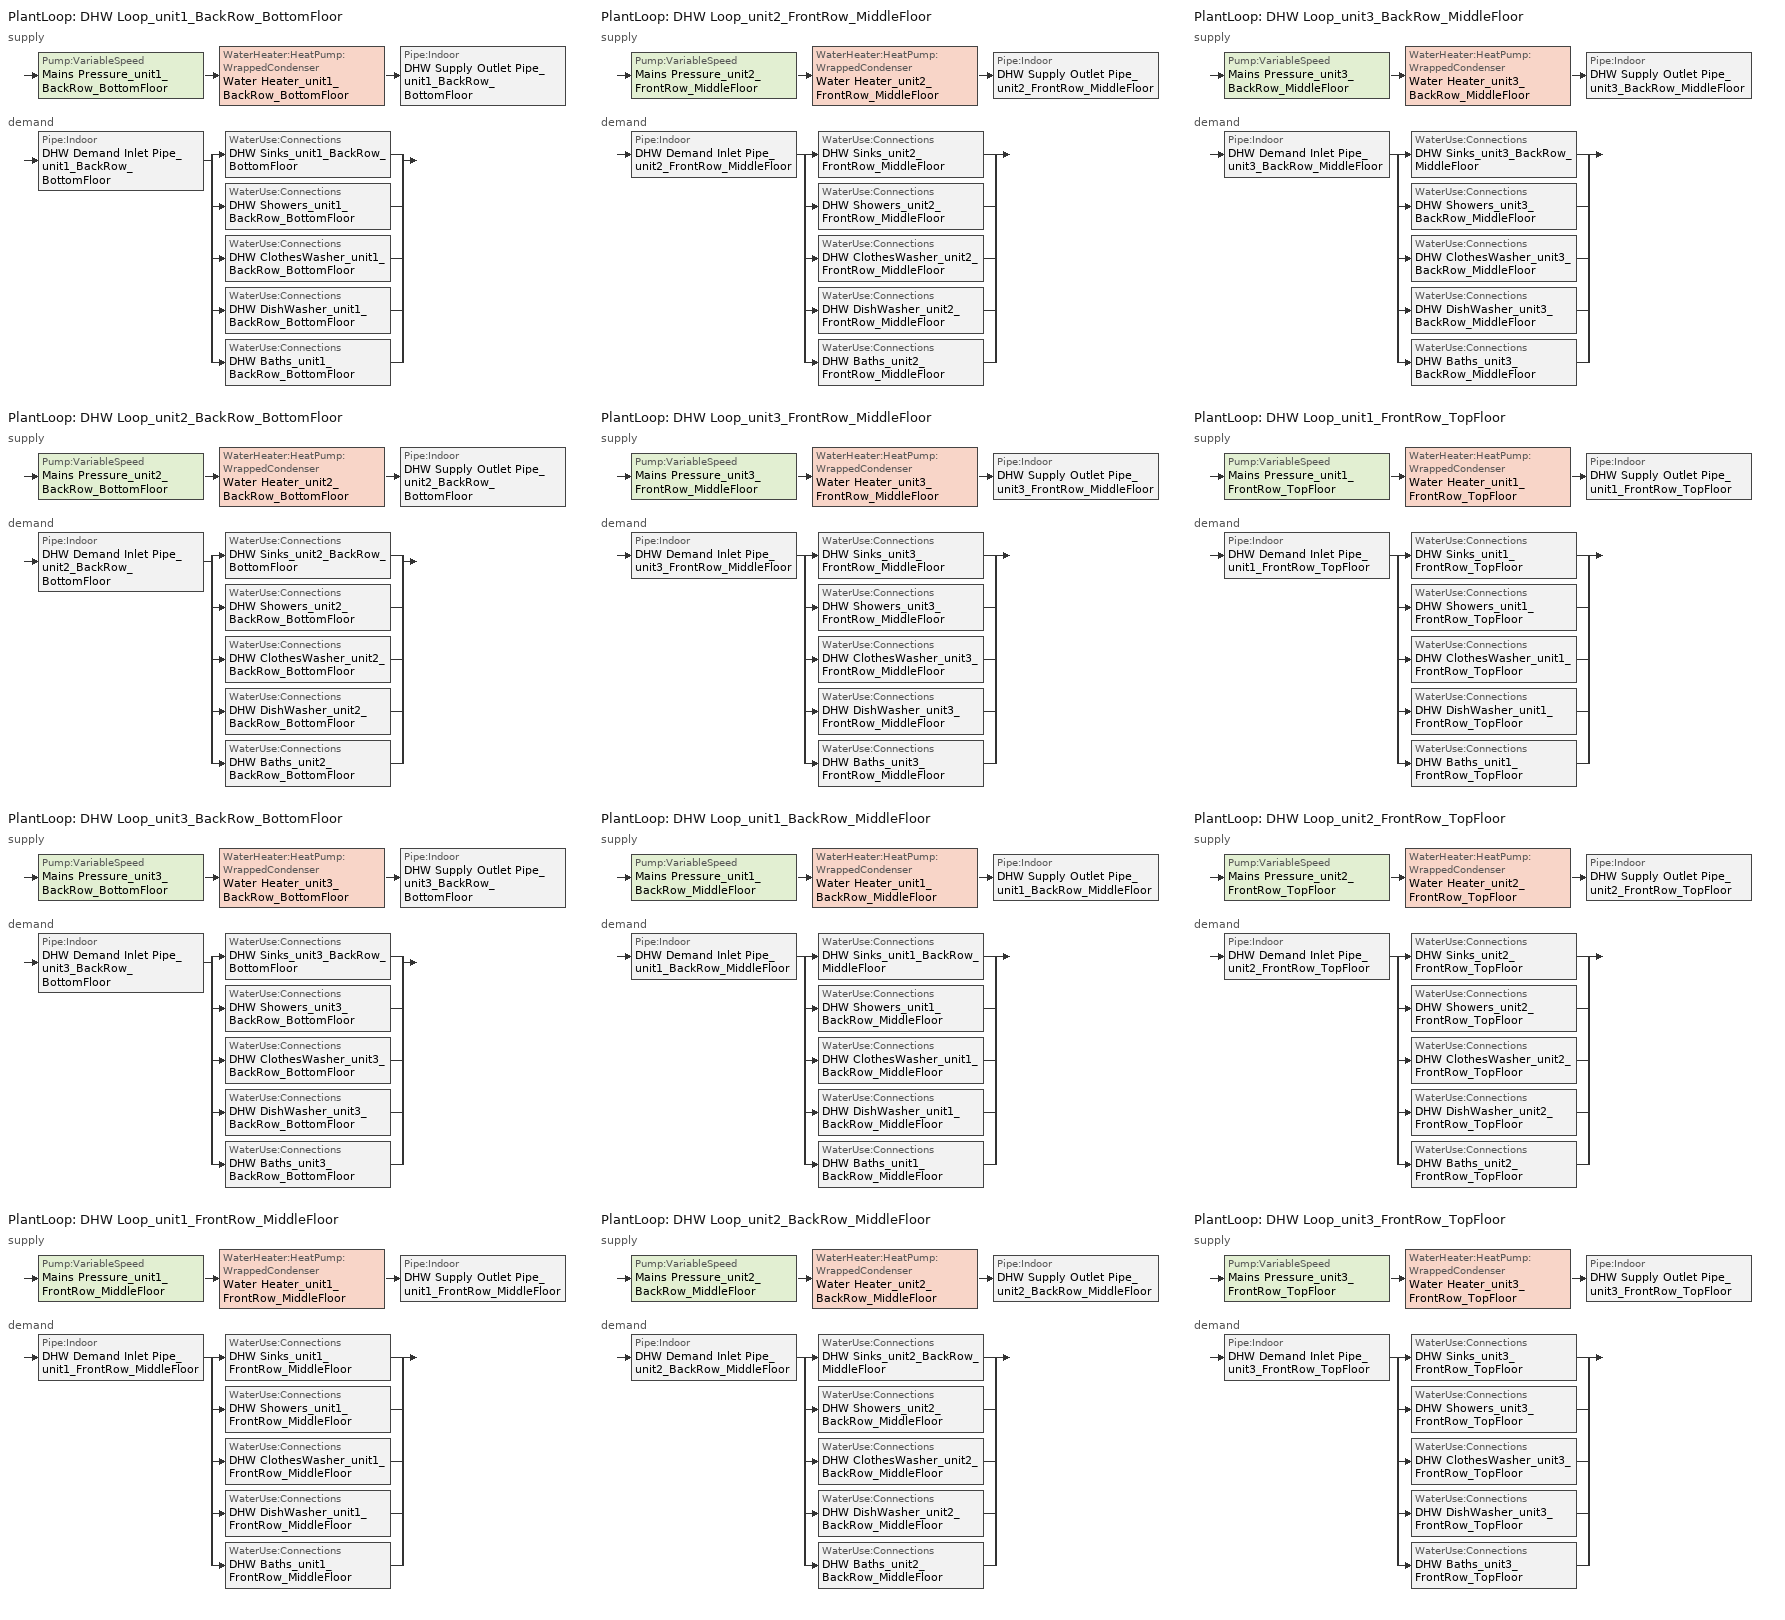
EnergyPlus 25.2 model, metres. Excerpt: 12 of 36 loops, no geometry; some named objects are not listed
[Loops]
PlantLoop 'DHW Loop_unit1_BackRow_BottomFloor'
 supply: Pump:VariableSpeed 'Mains Pressure_unit1_BackRow_BottomFloor' > WaterHeater:HeatPump:WrappedCondenser 'Water Heater_unit1_BackRow_BottomFloor' > Pipe:Indoor 'DHW Supply Outlet Pipe_unit1_BackRow_BottomFloor'
 demand: Pipe:Indoor 'DHW Demand Inlet Pipe_unit1_BackRow_BottomFloor' > split
  | WaterUse:Connections 'DHW Sinks_unit1_BackRow_BottomFloor'
  | WaterUse:Connections 'DHW Showers_unit1_BackRow_BottomFloor'
  | WaterUse:Connections 'DHW ClothesWasher_unit1_BackRow_BottomFloor'
  | WaterUse:Connections 'DHW DishWasher_unit1_BackRow_BottomFloor'
  | WaterUse:Connections 'DHW Baths_unit1_BackRow_BottomFloor'
PlantLoop 'DHW Loop_unit2_BackRow_BottomFloor'
 supply: Pump:VariableSpeed 'Mains Pressure_unit2_BackRow_BottomFloor' > WaterHeater:HeatPump:WrappedCondenser 'Water Heater_unit2_BackRow_BottomFloor' > Pipe:Indoor 'DHW Supply Outlet Pipe_unit2_BackRow_BottomFloor'
 demand: Pipe:Indoor 'DHW Demand Inlet Pipe_unit2_BackRow_BottomFloor' > split
  | WaterUse:Connections 'DHW Sinks_unit2_BackRow_BottomFloor'
  | WaterUse:Connections 'DHW Showers_unit2_BackRow_BottomFloor'
  | WaterUse:Connections 'DHW ClothesWasher_unit2_BackRow_BottomFloor'
  | WaterUse:Connections 'DHW DishWasher_unit2_BackRow_BottomFloor'
  | WaterUse:Connections 'DHW Baths_unit2_BackRow_BottomFloor'
PlantLoop 'DHW Loop_unit3_BackRow_BottomFloor'
 supply: Pump:VariableSpeed 'Mains Pressure_unit3_BackRow_BottomFloor' > WaterHeater:HeatPump:WrappedCondenser 'Water Heater_unit3_BackRow_BottomFloor' > Pipe:Indoor 'DHW Supply Outlet Pipe_unit3_BackRow_BottomFloor'
 demand: Pipe:Indoor 'DHW Demand Inlet Pipe_unit3_BackRow_BottomFloor' > split
  | WaterUse:Connections 'DHW Sinks_unit3_BackRow_BottomFloor'
  | WaterUse:Connections 'DHW Showers_unit3_BackRow_BottomFloor'
  | WaterUse:Connections 'DHW ClothesWasher_unit3_BackRow_BottomFloor'
  | WaterUse:Connections 'DHW DishWasher_unit3_BackRow_BottomFloor'
  | WaterUse:Connections 'DHW Baths_unit3_BackRow_BottomFloor'
PlantLoop 'DHW Loop_unit1_FrontRow_MiddleFloor'
 supply: Pump:VariableSpeed 'Mains Pressure_unit1_FrontRow_MiddleFloor' > WaterHeater:HeatPump:WrappedCondenser 'Water Heater_unit1_FrontRow_MiddleFloor' > Pipe:Indoor 'DHW Supply Outlet Pipe_unit1_FrontRow_MiddleFloor'
 demand: Pipe:Indoor 'DHW Demand Inlet Pipe_unit1_FrontRow_MiddleFloor' > split
  | WaterUse:Connections 'DHW Sinks_unit1_FrontRow_MiddleFloor'
  | WaterUse:Connections 'DHW Showers_unit1_FrontRow_MiddleFloor'
  | WaterUse:Connections 'DHW ClothesWasher_unit1_FrontRow_MiddleFloor'
  | WaterUse:Connections 'DHW DishWasher_unit1_FrontRow_MiddleFloor'
  | WaterUse:Connections 'DHW Baths_unit1_FrontRow_MiddleFloor'
PlantLoop 'DHW Loop_unit2_FrontRow_MiddleFloor'
 supply: Pump:VariableSpeed 'Mains Pressure_unit2_FrontRow_MiddleFloor' > WaterHeater:HeatPump:WrappedCondenser 'Water Heater_unit2_FrontRow_MiddleFloor' > Pipe:Indoor 'DHW Supply Outlet Pipe_unit2_FrontRow_MiddleFloor'
 demand: Pipe:Indoor 'DHW Demand Inlet Pipe_unit2_FrontRow_MiddleFloor' > split
  | WaterUse:Connections 'DHW Sinks_unit2_FrontRow_MiddleFloor'
  | WaterUse:Connections 'DHW Showers_unit2_FrontRow_MiddleFloor'
  | WaterUse:Connections 'DHW ClothesWasher_unit2_FrontRow_MiddleFloor'
  | WaterUse:Connections 'DHW DishWasher_unit2_FrontRow_MiddleFloor'
  | WaterUse:Connections 'DHW Baths_unit2_FrontRow_MiddleFloor'
PlantLoop 'DHW Loop_unit3_FrontRow_MiddleFloor'
 supply: Pump:VariableSpeed 'Mains Pressure_unit3_FrontRow_MiddleFloor' > WaterHeater:HeatPump:WrappedCondenser 'Water Heater_unit3_FrontRow_MiddleFloor' > Pipe:Indoor 'DHW Supply Outlet Pipe_unit3_FrontRow_MiddleFloor'
 demand: Pipe:Indoor 'DHW Demand Inlet Pipe_unit3_FrontRow_MiddleFloor' > split
  | WaterUse:Connections 'DHW Sinks_unit3_FrontRow_MiddleFloor'
  | WaterUse:Connections 'DHW Showers_unit3_FrontRow_MiddleFloor'
  | WaterUse:Connections 'DHW ClothesWasher_unit3_FrontRow_MiddleFloor'
  | WaterUse:Connections 'DHW DishWasher_unit3_FrontRow_MiddleFloor'
  | WaterUse:Connections 'DHW Baths_unit3_FrontRow_MiddleFloor'
PlantLoop 'DHW Loop_unit1_BackRow_MiddleFloor'
 supply: Pump:VariableSpeed 'Mains Pressure_unit1_BackRow_MiddleFloor' > WaterHeater:HeatPump:WrappedCondenser 'Water Heater_unit1_BackRow_MiddleFloor' > Pipe:Indoor 'DHW Supply Outlet Pipe_unit1_BackRow_MiddleFloor'
 demand: Pipe:Indoor 'DHW Demand Inlet Pipe_unit1_BackRow_MiddleFloor' > split
  | WaterUse:Connections 'DHW Sinks_unit1_BackRow_MiddleFloor'
  | WaterUse:Connections 'DHW Showers_unit1_BackRow_MiddleFloor'
  | WaterUse:Connections 'DHW ClothesWasher_unit1_BackRow_MiddleFloor'
  | WaterUse:Connections 'DHW DishWasher_unit1_BackRow_MiddleFloor'
  | WaterUse:Connections 'DHW Baths_unit1_BackRow_MiddleFloor'
PlantLoop 'DHW Loop_unit2_BackRow_MiddleFloor'
 supply: Pump:VariableSpeed 'Mains Pressure_unit2_BackRow_MiddleFloor' > WaterHeater:HeatPump:WrappedCondenser 'Water Heater_unit2_BackRow_MiddleFloor' > Pipe:Indoor 'DHW Supply Outlet Pipe_unit2_BackRow_MiddleFloor'
 demand: Pipe:Indoor 'DHW Demand Inlet Pipe_unit2_BackRow_MiddleFloor' > split
  | WaterUse:Connections 'DHW Sinks_unit2_BackRow_MiddleFloor'
  | WaterUse:Connections 'DHW Showers_unit2_BackRow_MiddleFloor'
  | WaterUse:Connections 'DHW ClothesWasher_unit2_BackRow_MiddleFloor'
  | WaterUse:Connections 'DHW DishWasher_unit2_BackRow_MiddleFloor'
  | WaterUse:Connections 'DHW Baths_unit2_BackRow_MiddleFloor'
PlantLoop 'DHW Loop_unit3_BackRow_MiddleFloor'
 supply: Pump:VariableSpeed 'Mains Pressure_unit3_BackRow_MiddleFloor' > WaterHeater:HeatPump:WrappedCondenser 'Water Heater_unit3_BackRow_MiddleFloor' > Pipe:Indoor 'DHW Supply Outlet Pipe_unit3_BackRow_MiddleFloor'
 demand: Pipe:Indoor 'DHW Demand Inlet Pipe_unit3_BackRow_MiddleFloor' > split
  | WaterUse:Connections 'DHW Sinks_unit3_BackRow_MiddleFloor'
  | WaterUse:Connections 'DHW Showers_unit3_BackRow_MiddleFloor'
  | WaterUse:Connections 'DHW ClothesWasher_unit3_BackRow_MiddleFloor'
  | WaterUse:Connections 'DHW DishWasher_unit3_BackRow_MiddleFloor'
  | WaterUse:Connections 'DHW Baths_unit3_BackRow_MiddleFloor'
PlantLoop 'DHW Loop_unit1_FrontRow_TopFloor'
 supply: Pump:VariableSpeed 'Mains Pressure_unit1_FrontRow_TopFloor' > WaterHeater:HeatPump:WrappedCondenser 'Water Heater_unit1_FrontRow_TopFloor' > Pipe:Indoor 'DHW Supply Outlet Pipe_unit1_FrontRow_TopFloor'
 demand: Pipe:Indoor 'DHW Demand Inlet Pipe_unit1_FrontRow_TopFloor' > split
  | WaterUse:Connections 'DHW Sinks_unit1_FrontRow_TopFloor'
  | WaterUse:Connections 'DHW Showers_unit1_FrontRow_TopFloor'
  | WaterUse:Connections 'DHW ClothesWasher_unit1_FrontRow_TopFloor'
  | WaterUse:Connections 'DHW DishWasher_unit1_FrontRow_TopFloor'
  | WaterUse:Connections 'DHW Baths_unit1_FrontRow_TopFloor'
PlantLoop 'DHW Loop_unit2_FrontRow_TopFloor'
 supply: Pump:VariableSpeed 'Mains Pressure_unit2_FrontRow_TopFloor' > WaterHeater:HeatPump:WrappedCondenser 'Water Heater_unit2_FrontRow_TopFloor' > Pipe:Indoor 'DHW Supply Outlet Pipe_unit2_FrontRow_TopFloor'
 demand: Pipe:Indoor 'DHW Demand Inlet Pipe_unit2_FrontRow_TopFloor' > split
  | WaterUse:Connections 'DHW Sinks_unit2_FrontRow_TopFloor'
  | WaterUse:Connections 'DHW Showers_unit2_FrontRow_TopFloor'
  | WaterUse:Connections 'DHW ClothesWasher_unit2_FrontRow_TopFloor'
  | WaterUse:Connections 'DHW DishWasher_unit2_FrontRow_TopFloor'
  | WaterUse:Connections 'DHW Baths_unit2_FrontRow_TopFloor'
PlantLoop 'DHW Loop_unit3_FrontRow_TopFloor'
 supply: Pump:VariableSpeed 'Mains Pressure_unit3_FrontRow_TopFloor' > WaterHeater:HeatPump:WrappedCondenser 'Water Heater_unit3_FrontRow_TopFloor' > Pipe:Indoor 'DHW Supply Outlet Pipe_unit3_FrontRow_TopFloor'
 demand: Pipe:Indoor 'DHW Demand Inlet Pipe_unit3_FrontRow_TopFloor' > split
  | WaterUse:Connections 'DHW Sinks_unit3_FrontRow_TopFloor'
  | WaterUse:Connections 'DHW Showers_unit3_FrontRow_TopFloor'
  | WaterUse:Connections 'DHW ClothesWasher_unit3_FrontRow_TopFloor'
  | WaterUse:Connections 'DHW DishWasher_unit3_FrontRow_TopFloor'
  | WaterUse:Connections 'DHW Baths_unit3_FrontRow_TopFloor'
[Material] Thermal Absorptance=0.9
Name | Roughness | Thickness {m} | Conductivity {W/m-K} | Density {kg/m3} | Specific Heat {J/kg-K} | Solar Absorptance | Visible Absorptance
CopperPipe | MediumRough | 0.01905 | 401 | 2243 | 837 | 0.65 | 0.65
Pipe Insulation | VeryRough | 0.0406504 | 0.0331717 | 91 | 836 | 0.5 | 0.5
[Construction]
Insulated Pipe: Pipe Insulation, CopperPipe
[Fan:OnOff] Availability Schedule=always_avail; Fan Total Efficiency=0.7; Pressure Rise {Pa}=100; Maximum Flow Rate {m3/s}=autosize; Motor Efficiency=0.9; Motor In Airstream Fraction=1
Heat Pump Water Heater Fan_unit1_BackRow_BottomFloor; Heat Pump Water Heater Fan_unit2_BackRow_BottomFloor; Heat Pump Water Heater Fan_unit3_BackRow_BottomFloor; Heat Pump Water Heater Fan_unit1_FrontRow_MiddleFloor; Heat Pump Water Heater Fan_unit2_FrontRow_MiddleFloor; Heat Pump Water Heater Fan_unit3_FrontRow_MiddleFloor; Heat Pump Water Heater Fan_unit1_BackRow_MiddleFloor; Heat Pump Water Heater Fan_unit2_BackRow_MiddleFloor; Heat Pump Water Heater Fan_unit3_BackRow_MiddleFloor; Heat Pump Water Heater Fan_unit1_FrontRow_TopFloor; Heat Pump Water Heater Fan_unit2_FrontRow_TopFloor; Heat Pump Water Heater Fan_unit3_FrontRow_TopFloor
[Pump:VariableSpeed] Design Maximum Flow Rate {m3/s}=autosize; Design Pump Head {Pa}=1; Design Power Consumption {W}=0; Motor Efficiency=1; Fraction of Motor Inefficiencies to Fluid Stream=0; Coefficient 1 of the Part Load Performance Curve=0; Coefficient 2 of the Part Load Performance Curve=1; Coefficient 3 of the Part Load Performance Curve=0; Coefficient 4 of the Part Load Performance Curve=0; Design Minimum Flow Rate {m3/s}=0; Pump Control Type=Intermittent
Mains Pressure_unit1_BackRow_BottomFloor; Mains Pressure_unit2_BackRow_BottomFloor; Mains Pressure_unit3_BackRow_BottomFloor; Mains Pressure_unit1_FrontRow_MiddleFloor; Mains Pressure_unit2_FrontRow_MiddleFloor; Mains Pressure_unit3_FrontRow_MiddleFloor; Mains Pressure_unit1_BackRow_MiddleFloor; Mains Pressure_unit2_BackRow_MiddleFloor; Mains Pressure_unit3_BackRow_MiddleFloor; Mains Pressure_unit1_FrontRow_TopFloor; Mains Pressure_unit2_FrontRow_TopFloor; Mains Pressure_unit3_FrontRow_TopFloor
[WaterHeater:Sizing] Design Mode=ResidentialHUD-FHAMinimum; Number of Bedrooms=2; Number of Bathrooms=2
Water Heater_Tank_unit1_BackRow_BottomFloor; Water Heater_Tank_unit2_BackRow_BottomFloor; Water Heater_Tank_unit3_BackRow_BottomFloor; Water Heater_Tank_unit1_FrontRow_MiddleFloor; Water Heater_Tank_unit2_FrontRow_MiddleFloor; Water Heater_Tank_unit3_FrontRow_MiddleFloor; Water Heater_Tank_unit1_BackRow_MiddleFloor; Water Heater_Tank_unit2_BackRow_MiddleFloor; Water Heater_Tank_unit3_BackRow_MiddleFloor; Water Heater_Tank_unit1_FrontRow_TopFloor; Water Heater_Tank_unit2_FrontRow_TopFloor; Water Heater_Tank_unit3_FrontRow_TopFloor
[WaterHeater:Stratified] Tank Volume {m3}=0.189271; Tank Height {m}=1.594; Tank Shape=VerticalCylinder; Maximum Temperature Limit {C}=51; Heater Priority Control=MasterSlave; Heater 1 Setpoint Temperature Schedule=dhw_setpt_hpwh; Heater 1 Deadband Temperature Difference {deltaC}=2; Heater 1 Capacity {W}=4500; Heater 1 Height {m}=1.129; Heater 2 Setpoint Temperature Schedule=dhw_setpt_hpwh; Heater 2 Deadband Temperature Difference {deltaC}=2; Heater 2 Capacity {W}=0; Heater 2 Height {m}=0.266; Heater Fuel Type=electricity; Heater Thermal Efficiency=1; Off Cycle Parasitic Fuel Consumption Rate {W}=8.3; Off Cycle Parasitic Fuel Type=Electricity; Off Cycle Parasitic Heat Fraction to Tank=0; Off Cycle Parasitic Height {m}=1; On Cycle Parasitic Fuel Consumption Rate {W}=8.3; On Cycle Parasitic Fuel Type=Electricity; On Cycle Parasitic Heat Fraction to Tank=0; On Cycle Parasitic Height {m}=1; Ambient Temperature Indicator=Zone; Uniform Skin Loss Coefficient per Unit Area to Ambient Temperature {W/m2-K}=0.232136; Skin Loss Fraction to Zone=1; Off Cycle Flue Loss Fraction to Zone=1; Use Side Effectiveness=1; Use Side Inlet Height {m}=0; Use Side Outlet Height {m}=autocalculate; Source Side Effectiveness=1; Source Side Inlet Height {m}=0.7; Source Side Outlet Height {m}=0; Inlet Mode=Fixed; Use Side Design Flow Rate {m3/s}=autosize; Source Side Design Flow Rate {m3/s}=autosize; Indirect Water Heating Recovery Time {hr}=1.5; Number of Nodes=1
Name | Ambient Temperature Zone
Water Heater_Tank_unit1_BackRow_BottomFloor | living_unit1_BackRow_BottomFloor
Water Heater_Tank_unit2_BackRow_BottomFloor | living_unit2_BackRow_BottomFloor
Water Heater_Tank_unit3_BackRow_BottomFloor | living_unit3_BackRow_BottomFloor
Water Heater_Tank_unit1_FrontRow_MiddleFloor | living_unit1_FrontRow_MiddleFloor
Water Heater_Tank_unit2_FrontRow_MiddleFloor | living_unit2_FrontRow_MiddleFloor
Water Heater_Tank_unit3_FrontRow_MiddleFloor | living_unit3_FrontRow_MiddleFloor
Water Heater_Tank_unit1_BackRow_MiddleFloor | living_unit1_BackRow_MiddleFloor
Water Heater_Tank_unit2_BackRow_MiddleFloor | living_unit2_BackRow_MiddleFloor
Water Heater_Tank_unit3_BackRow_MiddleFloor | living_unit3_BackRow_MiddleFloor
Water Heater_Tank_unit1_FrontRow_TopFloor | living_unit1_FrontRow_TopFloor
Water Heater_Tank_unit2_FrontRow_TopFloor | living_unit2_FrontRow_TopFloor
Water Heater_Tank_unit3_FrontRow_TopFloor | living_unit3_FrontRow_TopFloor
[WaterHeater:HeatPump:WrappedCondenser] Availability Schedule=always_avail; Compressor Setpoint Temperature Schedule=Compressor Setpoint; Dead Band Temperature Difference {deltaC}=5; Condenser Bottom Location {m}=0.0664167; Condenser Top Location {m}=0.863417; Evaporator Air Flow Rate {m3/s}=autocalculate; Inlet Air Configuration=ZoneAirOnly; Minimum Inlet Air Temperature for Compressor Operation {C}=10; Maximum Inlet Air Temperature for Compressor Operation {C}=48.89; Compressor Location=Zone; Fan Placement=DrawThrough; On Cycle Parasitic Electric Load {W}=0; Off Cycle Parasitic Electric Load {W}=0; Tank Element Control Logic=MutuallyExclusive; Control Sensor 1 Height In Stratified Tank {m}=1.262; Control Sensor 1 Weight=0.75; Control Sensor 2 Height In Stratified Tank {m}=0.464
Name | Inlet Air Zone | Tank | DX Coil | Fan
Water Heater_unit1_BackRow_BottomFloor | living_unit1_BackRow_BottomFloor | Water Heater_Tank_unit1_BackRow_BottomFloor | Heat Pump Water Heater Evaporator_unit1_BackRow_BottomFloor | Heat Pump Water Heater Fan_unit1_BackRow_BottomFloor
Water Heater_unit2_BackRow_BottomFloor | living_unit2_BackRow_BottomFloor | Water Heater_Tank_unit2_BackRow_BottomFloor | Heat Pump Water Heater Evaporator_unit2_BackRow_BottomFloor | Heat Pump Water Heater Fan_unit2_BackRow_BottomFloor
Water Heater_unit3_BackRow_BottomFloor | living_unit3_BackRow_BottomFloor | Water Heater_Tank_unit3_BackRow_BottomFloor | Heat Pump Water Heater Evaporator_unit3_BackRow_BottomFloor | Heat Pump Water Heater Fan_unit3_BackRow_BottomFloor
Water Heater_unit1_FrontRow_MiddleFloor | living_unit1_FrontRow_MiddleFloor | Water Heater_Tank_unit1_FrontRow_MiddleFloor | Heat Pump Water Heater Evaporator_unit1_FrontRow_MiddleFloor | Heat Pump Water Heater Fan_unit1_FrontRow_MiddleFloor
Water Heater_unit2_FrontRow_MiddleFloor | living_unit2_FrontRow_MiddleFloor | Water Heater_Tank_unit2_FrontRow_MiddleFloor | Heat Pump Water Heater Evaporator_unit2_FrontRow_MiddleFloor | Heat Pump Water Heater Fan_unit2_FrontRow_MiddleFloor
Water Heater_unit3_FrontRow_MiddleFloor | living_unit3_FrontRow_MiddleFloor | Water Heater_Tank_unit3_FrontRow_MiddleFloor | Heat Pump Water Heater Evaporator_unit3_FrontRow_MiddleFloor | Heat Pump Water Heater Fan_unit3_FrontRow_MiddleFloor
Water Heater_unit1_BackRow_MiddleFloor | living_unit1_BackRow_MiddleFloor | Water Heater_Tank_unit1_BackRow_MiddleFloor | Heat Pump Water Heater Evaporator_unit1_BackRow_MiddleFloor | Heat Pump Water Heater Fan_unit1_BackRow_MiddleFloor
Water Heater_unit2_BackRow_MiddleFloor | living_unit2_BackRow_MiddleFloor | Water Heater_Tank_unit2_BackRow_MiddleFloor | Heat Pump Water Heater Evaporator_unit2_BackRow_MiddleFloor | Heat Pump Water Heater Fan_unit2_BackRow_MiddleFloor
Water Heater_unit3_BackRow_MiddleFloor | living_unit3_BackRow_MiddleFloor | Water Heater_Tank_unit3_BackRow_MiddleFloor | Heat Pump Water Heater Evaporator_unit3_BackRow_MiddleFloor | Heat Pump Water Heater Fan_unit3_BackRow_MiddleFloor
Water Heater_unit1_FrontRow_TopFloor | living_unit1_FrontRow_TopFloor | Water Heater_Tank_unit1_FrontRow_TopFloor | Heat Pump Water Heater Evaporator_unit1_FrontRow_TopFloor | Heat Pump Water Heater Fan_unit1_FrontRow_TopFloor
Water Heater_unit2_FrontRow_TopFloor | living_unit2_FrontRow_TopFloor | Water Heater_Tank_unit2_FrontRow_TopFloor | Heat Pump Water Heater Evaporator_unit2_FrontRow_TopFloor | Heat Pump Water Heater Fan_unit2_FrontRow_TopFloor
Water Heater_unit3_FrontRow_TopFloor | living_unit3_FrontRow_TopFloor | Water Heater_Tank_unit3_FrontRow_TopFloor | Heat Pump Water Heater Evaporator_unit3_FrontRow_TopFloor | Heat Pump Water Heater Fan_unit3_FrontRow_TopFloor
[Coil:WaterHeating:AirToWaterHeatPump:Wrapped] Rated Heating Capacity {W}=1500; Rated COP {W/W}=4.05; Rated Sensible Heat Ratio=0.981; Rated Evaporator Inlet Air Dry-Bulb Temperature {C}=19.7; Rated Evaporator Inlet Air Wet-Bulb Temperature {C}=13.5; Rated Condenser Water Temperature {C}=48.89; Rated Evaporator Air Flow Rate {m3/s}=0.189; Evaporator Fan Power Included in Rated COP=yes; Maximum Ambient Temperature for Crankcase Heater Operation {C}=10; Evaporator Air Temperature Type for Curve Objects=WetBulbTemperature; Heating Capacity Function of Temperature Curve=HPWH-Htg-Cap-fT; Heating COP Function of Temperature Curve=HPWH-Htg-COP-fT; Part Load Fraction Correlation Curve=HPWH-COP-fPLR
Heat Pump Water Heater Evaporator_unit1_BackRow_BottomFloor; Heat Pump Water Heater Evaporator_unit2_BackRow_BottomFloor; Heat Pump Water Heater Evaporator_unit3_BackRow_BottomFloor; Heat Pump Water Heater Evaporator_unit1_FrontRow_MiddleFloor; Heat Pump Water Heater Evaporator_unit2_FrontRow_MiddleFloor; Heat Pump Water Heater Evaporator_unit3_FrontRow_MiddleFloor; Heat Pump Water Heater Evaporator_unit1_BackRow_MiddleFloor; Heat Pump Water Heater Evaporator_unit2_BackRow_MiddleFloor; Heat Pump Water Heater Evaporator_unit3_BackRow_MiddleFloor; Heat Pump Water Heater Evaporator_unit1_FrontRow_TopFloor; Heat Pump Water Heater Evaporator_unit2_FrontRow_TopFloor; Heat Pump Water Heater Evaporator_unit3_FrontRow_TopFloor
[PlantEquipmentList]
DHW Plant Equipment_unit1_BackRow_BottomFloor: Water Heater_unit1_BackRow_BottomFloor
DHW Plant Equipment_unit2_BackRow_BottomFloor: Water Heater_unit2_BackRow_BottomFloor
DHW Plant Equipment_unit3_BackRow_BottomFloor: Water Heater_unit3_BackRow_BottomFloor
DHW Plant Equipment_unit1_FrontRow_MiddleFloor: Water Heater_unit1_FrontRow_MiddleFloor
DHW Plant Equipment_unit2_FrontRow_MiddleFloor: Water Heater_unit2_FrontRow_MiddleFloor
DHW Plant Equipment_unit3_FrontRow_MiddleFloor: Water Heater_unit3_FrontRow_MiddleFloor
DHW Plant Equipment_unit1_BackRow_MiddleFloor: Water Heater_unit1_BackRow_MiddleFloor
DHW Plant Equipment_unit2_BackRow_MiddleFloor: Water Heater_unit2_BackRow_MiddleFloor
DHW Plant Equipment_unit3_BackRow_MiddleFloor: Water Heater_unit3_BackRow_MiddleFloor
DHW Plant Equipment_unit1_FrontRow_TopFloor: Water Heater_unit1_FrontRow_TopFloor
DHW Plant Equipment_unit2_FrontRow_TopFloor: Water Heater_unit2_FrontRow_TopFloor
DHW Plant Equipment_unit3_FrontRow_TopFloor: Water Heater_unit3_FrontRow_TopFloor
[Sizing:Plant] Loop Type=Heating; Design Loop Exit Temperature {C}=48.8889; Loop Design Temperature Difference {deltaC}=5.55556
DHW Loop_unit1_BackRow_BottomFloor; DHW Loop_unit2_BackRow_BottomFloor; DHW Loop_unit3_BackRow_BottomFloor; DHW Loop_unit1_FrontRow_MiddleFloor; DHW Loop_unit2_FrontRow_MiddleFloor; DHW Loop_unit3_FrontRow_MiddleFloor; DHW Loop_unit1_BackRow_MiddleFloor; DHW Loop_unit2_BackRow_MiddleFloor; DHW Loop_unit3_BackRow_MiddleFloor; DHW Loop_unit1_FrontRow_TopFloor; DHW Loop_unit2_FrontRow_TopFloor; DHW Loop_unit3_FrontRow_TopFloor
[PlantLoop] Fluid Type=Water; Maximum Loop Temperature {C}=100; Minimum Loop Temperature {C}=0; Maximum Loop Flow Rate {m3/s}=autosize; Minimum Loop Flow Rate {m3/s}=0; Plant Loop Volume {m3}=autocalculate; Load Distribution Scheme=Optimal
Name | Plant Equipment Operation Scheme
DHW Loop_unit1_BackRow_BottomFloor | DHW Loop Operation_unit1_BackRow_BottomFloor
DHW Loop_unit2_BackRow_BottomFloor | DHW Loop Operation_unit2_BackRow_BottomFloor
DHW Loop_unit3_BackRow_BottomFloor | DHW Loop Operation_unit3_BackRow_BottomFloor
DHW Loop_unit1_FrontRow_MiddleFloor | DHW Loop Operation_unit1_FrontRow_MiddleFloor
DHW Loop_unit2_FrontRow_MiddleFloor | DHW Loop Operation_unit2_FrontRow_MiddleFloor
DHW Loop_unit3_FrontRow_MiddleFloor | DHW Loop Operation_unit3_FrontRow_MiddleFloor
DHW Loop_unit1_BackRow_MiddleFloor | DHW Loop Operation_unit1_BackRow_MiddleFloor
DHW Loop_unit2_BackRow_MiddleFloor | DHW Loop Operation_unit2_BackRow_MiddleFloor
DHW Loop_unit3_BackRow_MiddleFloor | DHW Loop Operation_unit3_BackRow_MiddleFloor
DHW Loop_unit1_FrontRow_TopFloor | DHW Loop Operation_unit1_FrontRow_TopFloor
DHW Loop_unit2_FrontRow_TopFloor | DHW Loop Operation_unit2_FrontRow_TopFloor
DHW Loop_unit3_FrontRow_TopFloor | DHW Loop Operation_unit3_FrontRow_TopFloor
[Pipe:Indoor] Construction=Insulated Pipe; Environment Type=ZONE; Pipe Inside Diameter {m}=0.02; Pipe Length {m}=2
Name | Ambient Temperature Zone
DHW Demand Inlet Pipe_unit1_BackRow_BottomFloor; DHW Supply Outlet Pipe_unit1_BackRow_BottomFloor | living_unit1_BackRow_BottomFloor
DHW Demand Inlet Pipe_unit2_BackRow_BottomFloor; DHW Supply Outlet Pipe_unit2_BackRow_BottomFloor | living_unit2_BackRow_BottomFloor
DHW Demand Inlet Pipe_unit3_BackRow_BottomFloor; DHW Supply Outlet Pipe_unit3_BackRow_BottomFloor | living_unit3_BackRow_BottomFloor
DHW Demand Inlet Pipe_unit1_FrontRow_MiddleFloor; DHW Supply Outlet Pipe_unit1_FrontRow_MiddleFloor | living_unit1_FrontRow_MiddleFloor
DHW Demand Inlet Pipe_unit2_FrontRow_MiddleFloor; DHW Supply Outlet Pipe_unit2_FrontRow_MiddleFloor | living_unit2_FrontRow_MiddleFloor
DHW Demand Inlet Pipe_unit3_FrontRow_MiddleFloor; DHW Supply Outlet Pipe_unit3_FrontRow_MiddleFloor | living_unit3_FrontRow_MiddleFloor
DHW Demand Inlet Pipe_unit1_BackRow_MiddleFloor; DHW Supply Outlet Pipe_unit1_BackRow_MiddleFloor | living_unit1_BackRow_MiddleFloor
DHW Demand Inlet Pipe_unit2_BackRow_MiddleFloor; DHW Supply Outlet Pipe_unit2_BackRow_MiddleFloor | living_unit2_BackRow_MiddleFloor
DHW Demand Inlet Pipe_unit3_BackRow_MiddleFloor; DHW Supply Outlet Pipe_unit3_BackRow_MiddleFloor | living_unit3_BackRow_MiddleFloor
DHW Demand Inlet Pipe_unit1_FrontRow_TopFloor; DHW Supply Outlet Pipe_unit1_FrontRow_TopFloor | living_unit1_FrontRow_TopFloor
DHW Demand Inlet Pipe_unit2_FrontRow_TopFloor; DHW Supply Outlet Pipe_unit2_FrontRow_TopFloor | living_unit2_FrontRow_TopFloor
DHW Demand Inlet Pipe_unit3_FrontRow_TopFloor; DHW Supply Outlet Pipe_unit3_FrontRow_TopFloor | living_unit3_FrontRow_TopFloor
[PlantEquipmentOperation:HeatingLoad] Load Range 1 Lower Limit {W}=0; Load Range 1 Upper Limit {W}=1000000000000000
Name | Range 1 Equipment List
DHW Control Scheme_unit1_BackRow_BottomFloor | DHW Plant Equipment_unit1_BackRow_BottomFloor
DHW Control Scheme_unit2_BackRow_BottomFloor | DHW Plant Equipment_unit2_BackRow_BottomFloor
DHW Control Scheme_unit3_BackRow_BottomFloor | DHW Plant Equipment_unit3_BackRow_BottomFloor
DHW Control Scheme_unit1_FrontRow_MiddleFloor | DHW Plant Equipment_unit1_FrontRow_MiddleFloor
DHW Control Scheme_unit2_FrontRow_MiddleFloor | DHW Plant Equipment_unit2_FrontRow_MiddleFloor
DHW Control Scheme_unit3_FrontRow_MiddleFloor | DHW Plant Equipment_unit3_FrontRow_MiddleFloor
DHW Control Scheme_unit1_BackRow_MiddleFloor | DHW Plant Equipment_unit1_BackRow_MiddleFloor
DHW Control Scheme_unit2_BackRow_MiddleFloor | DHW Plant Equipment_unit2_BackRow_MiddleFloor
DHW Control Scheme_unit3_BackRow_MiddleFloor | DHW Plant Equipment_unit3_BackRow_MiddleFloor
DHW Control Scheme_unit1_FrontRow_TopFloor | DHW Plant Equipment_unit1_FrontRow_TopFloor
DHW Control Scheme_unit2_FrontRow_TopFloor | DHW Plant Equipment_unit2_FrontRow_TopFloor
DHW Control Scheme_unit3_FrontRow_TopFloor | DHW Plant Equipment_unit3_FrontRow_TopFloor
[PlantEquipmentOperationSchemes] Control Scheme 1 Schedule=always_avail
Name | Control Scheme 1
DHW Loop Operation_unit1_BackRow_BottomFloor | DHW Control Scheme_unit1_BackRow_BottomFloor
DHW Loop Operation_unit2_BackRow_BottomFloor | DHW Control Scheme_unit2_BackRow_BottomFloor
DHW Loop Operation_unit3_BackRow_BottomFloor | DHW Control Scheme_unit3_BackRow_BottomFloor
DHW Loop Operation_unit1_FrontRow_MiddleFloor | DHW Control Scheme_unit1_FrontRow_MiddleFloor
DHW Loop Operation_unit2_FrontRow_MiddleFloor | DHW Control Scheme_unit2_FrontRow_MiddleFloor
DHW Loop Operation_unit3_FrontRow_MiddleFloor | DHW Control Scheme_unit3_FrontRow_MiddleFloor
DHW Loop Operation_unit1_BackRow_MiddleFloor | DHW Control Scheme_unit1_BackRow_MiddleFloor
DHW Loop Operation_unit2_BackRow_MiddleFloor | DHW Control Scheme_unit2_BackRow_MiddleFloor
DHW Loop Operation_unit3_BackRow_MiddleFloor | DHW Control Scheme_unit3_BackRow_MiddleFloor
DHW Loop Operation_unit1_FrontRow_TopFloor | DHW Control Scheme_unit1_FrontRow_TopFloor
DHW Loop Operation_unit2_FrontRow_TopFloor | DHW Control Scheme_unit2_FrontRow_TopFloor
DHW Loop Operation_unit3_FrontRow_TopFloor | DHW Control Scheme_unit3_FrontRow_TopFloor
[SetpointManager:Scheduled] Control Variable=Temperature; Schedule=DHWSupplySetpoint
Name | Setpoint Node or NodeList
DHW Loop Setpoint Manager_unit1_BackRow_BottomFloor | DHW Supply Outlet Node_unit1_BackRow_BottomFloor
DHW Loop Setpoint Manager_unit2_BackRow_BottomFloor | DHW Supply Outlet Node_unit2_BackRow_BottomFloor
DHW Loop Setpoint Manager_unit3_BackRow_BottomFloor | DHW Supply Outlet Node_unit3_BackRow_BottomFloor
DHW Loop Setpoint Manager_unit1_FrontRow_MiddleFloor | DHW Supply Outlet Node_unit1_FrontRow_MiddleFloor
DHW Loop Setpoint Manager_unit2_FrontRow_MiddleFloor | DHW Supply Outlet Node_unit2_FrontRow_MiddleFloor
DHW Loop Setpoint Manager_unit3_FrontRow_MiddleFloor | DHW Supply Outlet Node_unit3_FrontRow_MiddleFloor
DHW Loop Setpoint Manager_unit1_BackRow_MiddleFloor | DHW Supply Outlet Node_unit1_BackRow_MiddleFloor
DHW Loop Setpoint Manager_unit2_BackRow_MiddleFloor | DHW Supply Outlet Node_unit2_BackRow_MiddleFloor
DHW Loop Setpoint Manager_unit3_BackRow_MiddleFloor | DHW Supply Outlet Node_unit3_BackRow_MiddleFloor
DHW Loop Setpoint Manager_unit1_FrontRow_TopFloor | DHW Supply Outlet Node_unit1_FrontRow_TopFloor
DHW Loop Setpoint Manager_unit2_FrontRow_TopFloor | DHW Supply Outlet Node_unit2_FrontRow_TopFloor
DHW Loop Setpoint Manager_unit3_FrontRow_TopFloor | DHW Supply Outlet Node_unit3_FrontRow_TopFloor
[WaterUse:Equipment]
Name | Peak Flow Rate {m3/s} | Flow Rate Fraction Schedule | Target Temperature Schedule
Clothes Washer_unit1_BackRow_BottomFloor; Clothes Washer_unit2_BackRow_BottomFloor; Clothes Washer_unit3_BackRow_BottomFloor; Clothes Washer_unit1_FrontRow_MiddleFloor; Clothes Washer_unit2_FrontRow_MiddleFloor; Clothes Washer_unit3_FrontRow_MiddleFloor; Clothes Washer_unit1_BackRow_MiddleFloor; Clothes Washer_unit2_BackRow_MiddleFloor; Clothes Washer_unit3_BackRow_MiddleFloor; Clothes Washer_unit1_FrontRow_TopFloor; Clothes Washer_unit2_FrontRow_TopFloor; Clothes Washer_unit3_FrontRow_TopFloor | 1.08128e-06 | ClothesWasher_flow_sch | CWWaterTempSchedule
Dishwasher_unit1_BackRow_BottomFloor; Dishwasher_unit2_BackRow_BottomFloor; Dishwasher_unit3_BackRow_BottomFloor; Dishwasher_unit1_FrontRow_MiddleFloor; Dishwasher_unit2_FrontRow_MiddleFloor; Dishwasher_unit3_FrontRow_MiddleFloor; Dishwasher_unit1_BackRow_MiddleFloor; Dishwasher_unit2_BackRow_MiddleFloor; Dishwasher_unit3_BackRow_MiddleFloor; Dishwasher_unit1_FrontRow_TopFloor; Dishwasher_unit2_FrontRow_TopFloor; Dishwasher_unit3_FrontRow_TopFloor | 4.24457e-07 | Dishwasher_flow_sch | DWWaterTempSchedule
Sinks_unit1_BackRow_BottomFloor; Sinks_unit2_BackRow_BottomFloor; Sinks_unit3_BackRow_BottomFloor; Sinks_unit1_FrontRow_MiddleFloor; Sinks_unit2_FrontRow_MiddleFloor; Sinks_unit3_FrontRow_MiddleFloor; Sinks_unit1_BackRow_MiddleFloor; Sinks_unit2_BackRow_MiddleFloor; Sinks_unit3_BackRow_MiddleFloor; Sinks_unit1_FrontRow_TopFloor; Sinks_unit2_FrontRow_TopFloor; Sinks_unit3_FrontRow_TopFloor | 7.1934e-05 | BA_sink_sch | SSBWaterTempSchedule
Showers_unit1_BackRow_BottomFloor; Showers_unit2_BackRow_BottomFloor; Showers_unit3_BackRow_BottomFloor; Showers_unit1_FrontRow_MiddleFloor; Showers_unit2_FrontRow_MiddleFloor; Showers_unit3_FrontRow_MiddleFloor; Showers_unit1_BackRow_MiddleFloor; Showers_unit2_BackRow_MiddleFloor; Showers_unit3_BackRow_MiddleFloor; Showers_unit1_FrontRow_TopFloor; Showers_unit2_FrontRow_TopFloor; Showers_unit3_FrontRow_TopFloor | 0.000141975 | BA_shower_sch | SSBWaterTempSchedule
Baths_unit1_BackRow_BottomFloor; Baths_unit2_BackRow_BottomFloor; Baths_unit3_BackRow_BottomFloor; Baths_unit1_FrontRow_MiddleFloor; Baths_unit2_FrontRow_MiddleFloor; Baths_unit3_FrontRow_MiddleFloor; Baths_unit1_BackRow_MiddleFloor; Baths_unit2_BackRow_MiddleFloor; Baths_unit3_BackRow_MiddleFloor; Baths_unit1_FrontRow_TopFloor; Baths_unit2_FrontRow_TopFloor; Baths_unit3_FrontRow_TopFloor | 0.00027764 | BA_bath_sch | SSBWaterTempSchedule
[WaterUse:Connections] Drain Water Heat Exchanger Type=None
Name | Water Use Equipment 1
DHW Sinks_unit1_BackRow_BottomFloor | Sinks_unit1_BackRow_BottomFloor
DHW Showers_unit1_BackRow_BottomFloor | Showers_unit1_BackRow_BottomFloor
DHW ClothesWasher_unit1_BackRow_BottomFloor | Clothes Washer_unit1_BackRow_BottomFloor
DHW DishWasher_unit1_BackRow_BottomFloor | Dishwasher_unit1_BackRow_BottomFloor
DHW Baths_unit1_BackRow_BottomFloor | Baths_unit1_BackRow_BottomFloor
DHW Sinks_unit2_BackRow_BottomFloor | Sinks_unit2_BackRow_BottomFloor
DHW Showers_unit2_BackRow_BottomFloor | Showers_unit2_BackRow_BottomFloor
DHW ClothesWasher_unit2_BackRow_BottomFloor | Clothes Washer_unit2_BackRow_BottomFloor
DHW DishWasher_unit2_BackRow_BottomFloor | Dishwasher_unit2_BackRow_BottomFloor
DHW Baths_unit2_BackRow_BottomFloor | Baths_unit2_BackRow_BottomFloor
DHW Sinks_unit3_BackRow_BottomFloor | Sinks_unit3_BackRow_BottomFloor
DHW Showers_unit3_BackRow_BottomFloor | Showers_unit3_BackRow_BottomFloor
DHW ClothesWasher_unit3_BackRow_BottomFloor | Clothes Washer_unit3_BackRow_BottomFloor
DHW DishWasher_unit3_BackRow_BottomFloor | Dishwasher_unit3_BackRow_BottomFloor
DHW Baths_unit3_BackRow_BottomFloor | Baths_unit3_BackRow_BottomFloor
DHW Sinks_unit1_FrontRow_MiddleFloor | Sinks_unit1_FrontRow_MiddleFloor
DHW Showers_unit1_FrontRow_MiddleFloor | Showers_unit1_FrontRow_MiddleFloor
DHW ClothesWasher_unit1_FrontRow_MiddleFloor | Clothes Washer_unit1_FrontRow_MiddleFloor
DHW DishWasher_unit1_FrontRow_MiddleFloor | Dishwasher_unit1_FrontRow_MiddleFloor
DHW Baths_unit1_FrontRow_MiddleFloor | Baths_unit1_FrontRow_MiddleFloor
DHW Sinks_unit2_FrontRow_MiddleFloor | Sinks_unit2_FrontRow_MiddleFloor
DHW Showers_unit2_FrontRow_MiddleFloor | Showers_unit2_FrontRow_MiddleFloor
DHW ClothesWasher_unit2_FrontRow_MiddleFloor | Clothes Washer_unit2_FrontRow_MiddleFloor
DHW DishWasher_unit2_FrontRow_MiddleFloor | Dishwasher_unit2_FrontRow_MiddleFloor
DHW Baths_unit2_FrontRow_MiddleFloor | Baths_unit2_FrontRow_MiddleFloor
DHW Sinks_unit3_FrontRow_MiddleFloor | Sinks_unit3_FrontRow_MiddleFloor
DHW Showers_unit3_FrontRow_MiddleFloor | Showers_unit3_FrontRow_MiddleFloor
DHW ClothesWasher_unit3_FrontRow_MiddleFloor | Clothes Washer_unit3_FrontRow_MiddleFloor
DHW DishWasher_unit3_FrontRow_MiddleFloor | Dishwasher_unit3_FrontRow_MiddleFloor
DHW Baths_unit3_FrontRow_MiddleFloor | Baths_unit3_FrontRow_MiddleFloor
DHW Sinks_unit1_BackRow_MiddleFloor | Sinks_unit1_BackRow_MiddleFloor
DHW Showers_unit1_BackRow_MiddleFloor | Showers_unit1_BackRow_MiddleFloor
DHW ClothesWasher_unit1_BackRow_MiddleFloor | Clothes Washer_unit1_BackRow_MiddleFloor
DHW DishWasher_unit1_BackRow_MiddleFloor | Dishwasher_unit1_BackRow_MiddleFloor
DHW Baths_unit1_BackRow_MiddleFloor | Baths_unit1_BackRow_MiddleFloor
DHW Sinks_unit2_BackRow_MiddleFloor | Sinks_unit2_BackRow_MiddleFloor
DHW Showers_unit2_BackRow_MiddleFloor | Showers_unit2_BackRow_MiddleFloor
DHW ClothesWasher_unit2_BackRow_MiddleFloor | Clothes Washer_unit2_BackRow_MiddleFloor
DHW DishWasher_unit2_BackRow_MiddleFloor | Dishwasher_unit2_BackRow_MiddleFloor
DHW Baths_unit2_BackRow_MiddleFloor | Baths_unit2_BackRow_MiddleFloor
DHW Sinks_unit3_BackRow_MiddleFloor | Sinks_unit3_BackRow_MiddleFloor
DHW Showers_unit3_BackRow_MiddleFloor | Showers_unit3_BackRow_MiddleFloor
DHW ClothesWasher_unit3_BackRow_MiddleFloor | Clothes Washer_unit3_BackRow_MiddleFloor
DHW DishWasher_unit3_BackRow_MiddleFloor | Dishwasher_unit3_BackRow_MiddleFloor
DHW Baths_unit3_BackRow_MiddleFloor | Baths_unit3_BackRow_MiddleFloor
DHW Sinks_unit1_FrontRow_TopFloor | Sinks_unit1_FrontRow_TopFloor
DHW Showers_unit1_FrontRow_TopFloor | Showers_unit1_FrontRow_TopFloor
DHW ClothesWasher_unit1_FrontRow_TopFloor | Clothes Washer_unit1_FrontRow_TopFloor
DHW DishWasher_unit1_FrontRow_TopFloor | Dishwasher_unit1_FrontRow_TopFloor
DHW Baths_unit1_FrontRow_TopFloor | Baths_unit1_FrontRow_TopFloor
DHW Sinks_unit2_FrontRow_TopFloor | Sinks_unit2_FrontRow_TopFloor
DHW Showers_unit2_FrontRow_TopFloor | Showers_unit2_FrontRow_TopFloor
DHW ClothesWasher_unit2_FrontRow_TopFloor | Clothes Washer_unit2_FrontRow_TopFloor
DHW DishWasher_unit2_FrontRow_TopFloor | Dishwasher_unit2_FrontRow_TopFloor
DHW Baths_unit2_FrontRow_TopFloor | Baths_unit2_FrontRow_TopFloor
DHW Sinks_unit3_FrontRow_TopFloor | Sinks_unit3_FrontRow_TopFloor
DHW Showers_unit3_FrontRow_TopFloor | Showers_unit3_FrontRow_TopFloor
DHW ClothesWasher_unit3_FrontRow_TopFloor | Clothes Washer_unit3_FrontRow_TopFloor
DHW DishWasher_unit3_FrontRow_TopFloor | Dishwasher_unit3_FrontRow_TopFloor
DHW Baths_unit3_FrontRow_TopFloor | Baths_unit3_FrontRow_TopFloor
[Schedule:Compact]
BA_shower_sch: Through: 12/31, For: AllDays, Until: 1:00, 0.00083182, Until: 2:00, 0.0003781, Until: 3:00, 0.00022686, Until: 4:00, 0.0003781, Until: 5:00, 0.00105868, Until: 6:00, 0.00393224, Until: 7:00, 0.00892316, Until: 8:00, 0.00884754, Until: 9:00, 0.0071839, Until: 10:00, 0.00559588, Until: 11:00, 0.0045372, Until: 12:00, 0.00355414, Until: 13:00, 0.00257108, Until: 14:00, 0.00219298, Until: 15:00, 0.00196612, Until: 16:00, 0.0018905, Until: 17:00, 0.0022686, Until: 18:00, 0.00294918, Until: 19:00, 0.00317604, Until: 20:00, 0.00317604, Until: 21:00, 0.00317604, Until: 22:00, 0.00310042, Until: 23:00, 0.00219298, Until: 24:00, 0.00158802
BA_bath_sch: Through: 12/31, For: AllDays, Until: 1:00, 7.77273e-05, Until: 2:00, 3.88636e-05, Until: 3:00, 3.88636e-05, Until: 4:00, 3.88636e-05, Until: 5:00, 7.77273e-05, Until: 6:00, 0.000184602, Until: 7:00, 0.000446932, Until: 8:00, 0.000563523, Until: 9:00, 0.00064125, Until: 10:00, 0.000563523, Until: 11:00, 0.000446932, Until: 12:00, 0.000340057, Until: 13:00, 0.000301193, Until: 14:00, 0.000223466, Until: 15:00, 0.000223466, Until: 16:00, 0.000223466, Until: 17:00, 0.00037892, Until: 18:00, 0.000446932, Until: 19:00, 0.000748125, Until: 20:00, 0.000971591, Until: 21:00, 0.000971591, Until: 22:00, 0.000748125, Until: 23:00, 0.00064125, Until: 24:00, 0.00037892
BA_sink_sch: Through: 12/31, For: AllDays, Until: 1:00, 0.001848, Until: 2:00, 0.000924, Until: 3:00, 0.00066, Until: 4:00, 0.00066, Until: 5:00, 0.000924, Until: 6:00, 0.002376, Until: 7:00, 0.005544, Until: 8:00, 0.008184, Until: 9:00, 0.008712, Until: 10:00, 0.008184, Until: 11:00, 0.007128, Until: 12:00, 0.0066, Until: 13:00, 0.006468, Until: 14:00, 0.00594, Until: 15:00, 0.005676, Until: 16:00, 0.005412, Until: 17:00, 0.006336, Until: 18:00, 0.00858, Until: 19:00, 0.0099, Until: 20:00, 0.009108, Until: 21:00, 0.007524, Until: 22:00, 0.006336, Until: 23:00, 0.00528, Until: 24:00, 0.003564
dhw_setpt_hpwh: Through: 12/31, For: AllDays, Until 24:00, 44
always_avail: Through: 12/31, For: AllDays, Until: 24:00, 1
[Schedule:Day:Hourly]
DishwasherWeekday_flow_sch: 0.0662602, 0.0294394, 0.022058, 0.0147197, 0.0147197, 0.0441591, 0.0883613, 0.132564, 0.250451, 0.27989, 0.243069, 0.206248, 0.176766, 0.198867, 0.162046, 0.154665, 0.162046, 0.213587, 0.375676, 0.4788, 0.390396, 0.287271, 0.191485, 0.132564
DishwasherWeekend_flow_sch: 0.0709931, 0.0315422, 0.0236335, 0.0157711, 0.0157711, 0.0473133, 0.0946728, 0.142032, 0.26834, 0.299882, 0.260431, 0.22098, 0.189392, 0.213072, 0.173621, 0.165712, 0.173621, 0.228843, 0.40251, 0.513, 0.418281, 0.307791, 0.205163, 0.142032
DishwasherVacation_flow_sch; ClothesWasherVacation_flow_sch: 0, 0, 0, 0, 0, 0, 0, 0, 0, 0, 0, 0, 0, 0, 0, 0, 0, 0, 0, 0, 0, 0, 0, 0
ClothesWasherWeekday_flow_sch: 0.0455509, 0.036431, 0.0181911, 0.0181911, 0.036431, 0.0546708, 0.109342, 0.236972, 0.355482, 0.419322, 0.410202, 0.364602, 0.328122, 0.291691, 0.255212, 0.236972, 0.246092, 0.236972, 0.236972, 0.236972, 0.236972, 0.227852, 0.154941, 0.0820306
ClothesWasherWeekend_flow_sch: 0.0557271, 0.0445698, 0.0222551, 0.0222551, 0.0445698, 0.0668845, 0.133769, 0.289912, 0.434898, 0.513, 0.501843, 0.446056, 0.401426, 0.356857, 0.312227, 0.289912, 0.30107, 0.289912, 0.289912, 0.289912, 0.289912, 0.278755, 0.189556, 0.100357
[Schedule:Week:Compact]
DishwasherWeek_flow_sch: For: Weekdays, DishwasherWeekday_flow_sch, For: CustomDay1, DishwasherVacation_flow_sch, For: AllOtherDays, DishwasherWeekend_flow_sch
ClothesWasherWeek_flow_sch: For: Weekdays, ClothesWasherWeekday_flow_sch, For: CustomDay1, ClothesWasherVacation_flow_sch, For: AllOtherDays, ClothesWasherWeekend_flow_sch
[Schedule:Year]
Dishwasher_flow_sch: DishwasherWeek_flow_sch, 1, 1, 12, 31
ClothesWasher_flow_sch: ClothesWasherWeek_flow_sch, 1, 1, 12, 31
[Schedule:Constant]
DWWaterTempSchedule; CWWaterTempSchedule; DHWSupplySetpoint: Temperature, 48.8889
SSBWaterTempSchedule: Temperature, 40.5556
Compressor Setpoint: Temperature, 50
[Curve:Biquadratic] Minimum Value of x=0; Maximum Value of x=100; Minimum Value of y=0; Maximum Value of y=100
Name | Coefficient1 Constant | Coefficient2 x | Coefficient3 x**2 | Coefficient4 y | Coefficient5 y**2 | Coefficient6 x*y | Minimum Curve Output
HPWH-Htg-Cap-fT | 0.563 | 0.0437 | 0.000039 | 0.0055 | -.000148 | -.000145 | 0
HPWH-Htg-COP-fT | 1.1332 | 0.063 | -9.79e-05 | -.00972 | -2.14e-05 | -.000686
[Curve:Quadratic]
HPWH-COP-fPLR: Coefficient1 Constant=1; Coefficient2 x=0; Coefficient3 x**2=0; Minimum Value of x=0; Maximum Value of x=1
